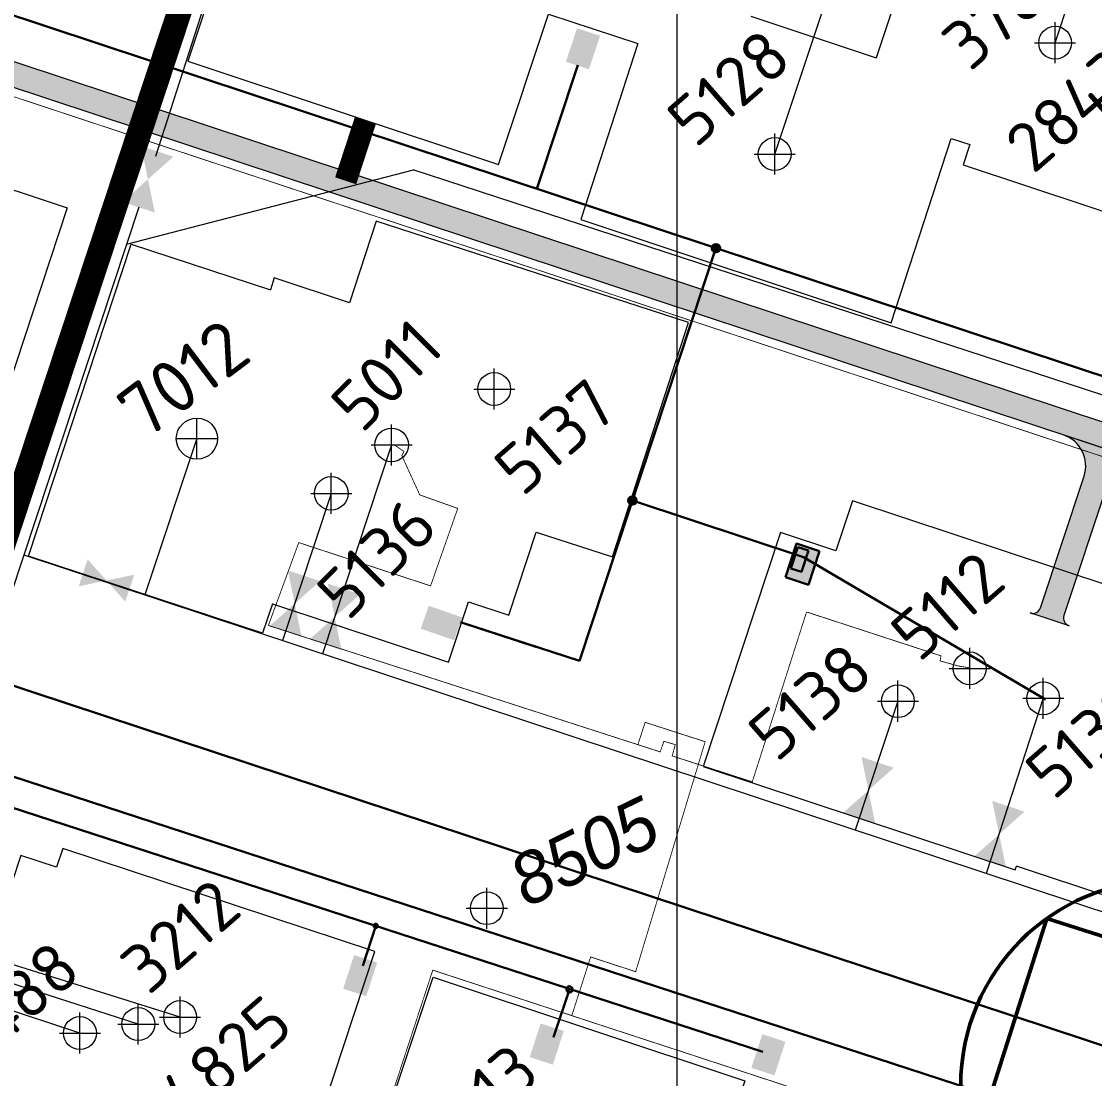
# Model space of a CAD drawing. Header units: millimetres. Extents: x 519 to 9564855, y -810 to 5021775.
# Drawn here: x 9540841.9 to 9541103.2, y 4998251.1 to 4998508.5 of the extents above; entities that cross this region are included whole.
import ezdxf
from ezdxf.enums import TextEntityAlignment as Align

# ---------------------------------------------------------------- set-up
doc = ezdxf.new("R2010")
doc.units = ezdxf.units.MM
doc.header["$LTSCALE"] = 2
doc.header["$MEASUREMENT"] = 0
doc.header["$PDMODE"] = 2
doc.header["$PDSIZE"] = 5
doc.linetypes.add('1', pattern=[0])
for name, color, linetype in [('Existing roads', 41, 'Continuous'), ('GRID_PULKOVO', 7, 'Continuous'), ('new 100 wells', 131, 'Continuous'), ('OilColl&Flowlines', 3, 'Continuous'), ('Stage 12 wells.Text&Frame', 52, 'Continuous'), ('Stage8 wlls text', 7, 'Continuous'), ('Wels of 13phase', 200, 'Continuous'), ('Скважины - Конфликты наземки', 92, 'Continuous'), ('Скважины на 2013 год.', 21, '1'), ('Скважины на 2014 год', 70, 'Continuous'), ('Скважины на 2015 год', 7, 'Continuous'), ('Скважины на 2021 год', 7, 'Continuous')]:
    doc.layers.add(name, color=color, linetype=linetype)
for name, color, linetype, lineweight in [('WELLS(drilled after 2000y)', 6, 'Continuous', 40), ('Скважины на 2022 год', 60, 'Continuous', 13), ('Скважины на 2026', 222, 'Continuous', 50), ('Электро', 1, 'Continuous', 30), ('Электроснаб', 1, 'Continuous', 18), ('Электроснабжене', 1, 'Continuous', 18)]:
    doc.layers.add(name, color=color, linetype=linetype, lineweight=lineweight)
doc.styles.add('92051501$0$STANDARD', font='simplex.shx')
doc.styles.add('Elect', font='isocpeur.ttf')
doc.styles.add('GeoApp', font='', dxfattribs={"height": 1})
doc.styles.get("Standard").update_dxf_attribs({"font": 'isocpeur.ttf', "width": 0.5})
doc.styles.get('GeoApp').set_extended_font_data('D431', italic=True)
doc.linetypes.add('WTR_LINE', pattern='A,0.5,-0.2,["W",92051501$0$STANDARD,S=0.1,R=0,X=-0.1,Y=-0.05],-0.05', length=0.75)

msp = doc.modelspace()

# ---------------------------------------------------------------- hatches: boundary and pattern name
at = {"layer": 'Existing roads', "lineweight": 0}
h = msp.add_hatch(color=256, dxfattribs=at)
edge = h.paths.add_edge_path(flags=16)
edge.add_line((9542915.00048, 4997805.77889), (9542915.82838, 4997805.50495))
edge = h.paths.add_edge_path(flags=16)
edge.add_line((9542915.0804, 4997806.02041), (9542916.50414, 4997805.54932))
edge = h.paths.add_edge_path(flags=17)
edge.add_line((9542915.16031, 4997806.26193), (9542916.96364, 4997805.66524))
edge = h.paths.add_edge_path(flags=17)
edge.add_line((9542915.24023, 4997806.50345), (9542917.32836, 4997805.81252))
edge = h.paths.add_edge_path(flags=17)
edge.add_line((9542915.32014, 4997806.74496), (9542917.63357, 4997805.97949))
edge = h.paths.add_edge_path(flags=17)
edge.add_line((9542915.40006, 4997806.98648), (9542917.89543, 4997806.16081))
edge = h.paths.add_edge_path(flags=17)
edge.add_line((9542915.47997, 4997807.228), (9542918.12293, 4997806.3535))
edge = h.paths.add_edge_path(flags=17)
edge.add_line((9542915.55988, 4997807.46952), (9542918.32156, 4997806.55573))
edge = h.paths.add_edge_path(flags=17)
edge.add_line((9542915.6398, 4997807.71104), (9542918.49494, 4997806.76633))
edge = h.paths.add_edge_path(flags=17)
edge.add_line((9542915.71971, 4997807.95256), (9542918.64549, 4997806.98447))
edge = h.paths.add_edge_path(flags=17)
edge.add_line((9542915.79963, 4997808.19408), (9542918.77483, 4997807.20964))
edge = h.paths.add_edge_path(flags=17)
edge.add_line((9542915.87954, 4997808.4356), (9542918.88401, 4997807.44147))
edge = h.paths.add_edge_path(flags=17)
edge.add_line((9542916.09053, 4997811.84928), (9542916.91843, 4997811.57535))
edge = h.paths.add_edge_path(flags=17)
edge.add_line((9542915.41477, 4997811.80492), (9542916.83851, 4997811.33383))
edge = h.paths.add_edge_path(flags=17)
edge.add_line((9542914.95527, 4997811.689), (9542916.7586, 4997811.09231))
edge = h.paths.add_edge_path(flags=16)
edge.add_line((9542914.59055, 4997811.54171), (9542916.67869, 4997810.85079))
edge = h.paths.add_edge_path(flags=17)
edge.add_line((9542914.28535, 4997811.37474), (9542916.59877, 4997810.60927))
edge = h.paths.add_edge_path(flags=16)
edge.add_line((9542914.02348, 4997811.19343), (9542916.51886, 4997810.36775))
edge = h.paths.add_edge_path(flags=16)
edge.add_line((9542913.79599, 4997811.00074), (9542916.43894, 4997810.12623))
edge = h.paths.add_edge_path(flags=16)
edge.add_line((9542913.59735, 4997810.7985), (9542916.35903, 4997809.88471))
edge = h.paths.add_edge_path(flags=17)
edge.add_line((9542913.42397, 4997810.58791), (9542916.27911, 4997809.64319))
edge = h.paths.add_edge_path(flags=17)
edge.add_line((9542913.27342, 4997810.36976), (9542916.1992, 4997809.40167))
edge = h.paths.add_edge_path(flags=17)
edge.add_line((9542913.14408, 4997810.1446), (9542916.11928, 4997809.16016))
edge = h.paths.add_edge_path(flags=17)
edge.add_line((9542913.0349, 4997809.91276), (9542916.03937, 4997808.91864))
edge = h.paths.add_edge_path(flags=16)
edge.add_line((9542912.9453, 4997809.67445), (9542918.97361, 4997807.67979))
edge = h.paths.add_edge_path(flags=0)
edge.add_line((9542912.9453, 4997809.67445), (9542918.97361, 4997807.67979))
edge = h.paths.add_edge_path(flags=17)
edge.add_line((9542916.95679, 4997811.69128), (9542914.96213, 4997805.66296))
edge = h.paths.add_edge_path()
edge.add_arc((9542915.95946, 4997808.67712), 3.17487, 0, 360)
h.paths.add_polyline_path([(9541621.30331, 4998240.21534), (9541619.40682, 4998234.52294), (9541668.34915, 4998218.3288), (9541670.24564, 4998224.02121)])
edge = h.paths.add_edge_path()
edge.add_line((9541543.45632, 4998259.65358), (9541545.35281, 4998265.34598))
edge.add_line((9541545.35281, 4998265.34598), (9539882.1273, 4998815.67717))
edge.add_arc((9539884.64036, 4998823.2722), 8, 161.691556, 251.691556, ccw=False)
edge.add_line((9539877.04533, 4998825.78526), (9539870.13442, 4998804.89892))
edge.add_arc((9539877.72945, 4998802.38586), 8, 71.691556, 161.691556, ccw=False)
edge.add_line((9539880.24251, 4998809.9809), (9541543.45632, 4998259.65358))
h.paths.add_polyline_path([(9542731.24197, 4997866.63683), (9542733.13846, 4997872.32923), (9541746.19614, 4998198.89057), (9541744.29964, 4998193.19816)])
edge = h.paths.add_edge_path()
edge.add_line((9542910.0184, 4997814.64503), (9542909.36398, 4997812.66899))
edge.add_line((9542909.36398, 4997812.66899), (9542916.00503, 4997810.46964))
edge.add_arc((9542908.97287, 4997822.57537), 14, 300.1520949, 341.6915561)
edge.add_line((9542922.26418, 4997818.17752), (9542982.04609, 4997998.85197))
edge.add_arc((9542983.94484, 4997998.22371), 2, 71.691556, 161.6915561, ccw=False)
edge.add_line((9542984.57311, 4998000.12246), (9542975.07709, 4998003.26452))
edge.add_arc((9542974.44884, 4998001.36581), 1.99996, -18.3072492, 71.6915562, ccw=False)
edge.add_line((9542976.34757, 4998000.73759), (9542916.56564, 4997820.06306))
edge.add_arc((9542908.97061, 4997822.57612), 8, 277.5258796, 341.691556, ccw=False)
h.paths.add_polyline_path([(9542831.9304, 4997833.32085), (9542833.8167, 4997839.01663), (9542809.08896, 4997847.19859), (9542807.19247, 4997841.50618)])
h = msp.add_hatch(color=256, dxfattribs=at)
h.paths.add_polyline_path([(9541621.30331, 4998240.21534), (9541619.40682, 4998234.52294), (9541668.34915, 4998218.3288), (9541670.24564, 4998224.02121)])
edge = h.paths.add_edge_path()
edge.add_line((9541543.45632, 4998259.65358), (9541545.35281, 4998265.34598))
edge.add_line((9541545.35281, 4998265.34598), (9539882.1273, 4998815.67717))
edge.add_arc((9539884.64036, 4998823.2722), 8, 161.691556, 251.6915561, ccw=False)
edge.add_line((9539877.04533, 4998825.78526), (9539870.13442, 4998804.89892))
edge.add_arc((9539877.72945, 4998802.38586), 8, 71.6915559, 161.691556, ccw=False)
edge.add_line((9539880.24251, 4998809.9809), (9541543.45632, 4998259.65358))
h.paths.add_polyline_path([(9542731.24197, 4997866.63683), (9542733.13846, 4997872.32923), (9541746.19614, 4998198.89057), (9541744.29964, 4998193.19816)])
edge = h.paths.add_edge_path()
edge.add_line((9542974.97868, 4997977.49268), (9542969.28014, 4997979.37822))
edge.add_line((9542969.28014, 4997979.37822), (9542916.56564, 4997820.06306))
edge.add_arc((9542908.97061, 4997822.57612), 8, 251.691556, 341.691556, ccw=False)
edge.add_line((9542906.45755, 4997814.98109), (9542809.08896, 4997847.19859))
edge.add_line((9542809.08896, 4997847.19859), (9542807.19247, 4997841.50618))
edge.add_line((9542807.19247, 4997841.50618), (9542904.57502, 4997809.28406))
edge.add_arc((9542908.97287, 4997822.57537), 14, 251.691556, 341.6915561)
edge.add_line((9542922.26418, 4997818.17752), (9542974.97868, 4997977.49268))
msp.add_hatch(color=256, dxfattribs=at).paths.add_polyline_path([(9541106.34128, 4998395.86047, -0.414213562), (9541116.44937, 4998400.94244), (9541095.56077, 4998407.8541, -0.414213562), (9541100.64274, 4998397.74601), (9541090.05506, 4998365.74766, -0.414213563), (9541087.52804, 4998364.47716), (9541097.02406, 4998361.3351, -0.414213562), (9541095.75359, 4998363.86207)])
at = {"layer": 'Электро'}
for points in [[(9540974.45558, 4998498.6703), (9540980.06782, 4998496.81332), (9540982.77504, 4998504.99517), (9540977.16281, 4998506.85216)], [(9541027.8936, 4998373.17967), (9541033.50583, 4998371.32269), (9541036.21306, 4998379.50455), (9541030.60083, 4998381.36153)], [(9540941.03956, 4998366.23467), (9540939.10677, 4998360.64809), (9540947.25122, 4998357.83034), (9540949.18402, 4998363.41692)], [(9540928.49392, 4998279.37816), (9540922.87238, 4998281.20677), (9540920.20652, 4998273.01134), (9540925.82806, 4998271.18273)], [(9540973.935, 4998262.70959), (9540968.31346, 4998264.5382), (9540965.6476, 4998256.34277), (9540971.26915, 4998254.51416)], [(9541027.9161, 4998260.10581), (9541022.29455, 4998261.93442), (9541019.6287, 4998253.73899), (9541025.25024, 4998251.91038)]]:
    msp.add_hatch(color=256, dxfattribs=at).paths.add_polyline_path(points)
h = msp.add_hatch(color=256, dxfattribs=at)
edge = h.paths.add_edge_path()
edge.add_arc((9541010.98331, 4998453.29883), 1, 0, 360)
h = msp.add_hatch(color=256, dxfattribs=at)
edge = h.paths.add_edge_path()
edge.add_arc((9540990.65679, 4998391.86746), 1, 0, 360)
at = {"layer": 'Электроснаб', "lineweight": 0}
for points in [[(9540974.45558, 4998498.6703), (9540980.06782, 4998496.81332), (9540982.77504, 4998504.99517), (9540977.16281, 4998506.85216)], [(9541027.8936, 4998373.17967), (9541033.50583, 4998371.32269), (9541036.21306, 4998379.50455), (9541030.60083, 4998381.36153)], [(9540941.03956, 4998366.23467), (9540939.10677, 4998360.64809), (9540947.25122, 4998357.83034), (9540949.18402, 4998363.41692)], [(9540928.49392, 4998279.37816), (9540922.87238, 4998281.20677), (9540920.20652, 4998273.01134), (9540925.82806, 4998271.18273)], [(9540973.935, 4998262.70959), (9540968.31346, 4998264.5382), (9540965.6476, 4998256.34277), (9540971.26915, 4998254.51416)], [(9541027.9161, 4998260.10581), (9541022.29455, 4998261.93442), (9541019.6287, 4998253.73899), (9541025.25024, 4998251.91038)]]:
    msp.add_hatch(color=1, dxfattribs=at).paths.add_polyline_path(points)
h = msp.add_hatch(color=1, dxfattribs=at)
edge = h.paths.add_edge_path()
edge.add_arc((9541010.98331, 4998453.29883), 1, 0, 360)
h = msp.add_hatch(color=1, dxfattribs=at)
edge = h.paths.add_edge_path()
edge.add_arc((9540990.65679, 4998391.86746), 1, 0, 360)
at = {"layer": 'Электроснабжене', "lineweight": 0}
for points in [[(9540974.45558, 4998498.6703), (9540980.06782, 4998496.81332), (9540982.77504, 4998504.99517), (9540977.16281, 4998506.85216)], [(9541027.8936, 4998373.17967), (9541033.50583, 4998371.32269), (9541036.21306, 4998379.50455), (9541030.60083, 4998381.36153)], [(9540941.03956, 4998366.23467), (9540939.10677, 4998360.64809), (9540947.25122, 4998357.83034), (9540949.18402, 4998363.41692)], [(9540928.49392, 4998279.37816), (9540922.87238, 4998281.20677), (9540920.20652, 4998273.01134), (9540925.82806, 4998271.18273)], [(9540973.935, 4998262.70959), (9540968.31346, 4998264.5382), (9540965.6476, 4998256.34277), (9540971.26915, 4998254.51416)], [(9541027.9161, 4998260.10581), (9541022.29455, 4998261.93442), (9541019.6287, 4998253.73899), (9541025.25024, 4998251.91038)]]:
    msp.add_hatch(color=1, dxfattribs=at).paths.add_polyline_path(points)
h = msp.add_hatch(color=1, dxfattribs=at)
edge = h.paths.add_edge_path()
edge.add_arc((9541010.98331, 4998453.29883), 1, 0, 360)
h = msp.add_hatch(color=1, dxfattribs=at)
edge = h.paths.add_edge_path()
edge.add_arc((9540990.65679, 4998391.86746), 1, 0, 360)

# ---------------------------------------------------------------- linework, layer by layer
at = {"color": 3, "lineweight": 0, "ltscale": 5}
msp.add_line((9541069.2623, 4998608.41347), (9541025.27642, 4998476.12909), dxfattribs=at)
at = {"color": 5, "linetype": 'WTR_LINE', "lineweight": 0, "ltscale": 20, "const_width": 0.2}
msp.add_lwpolyline([(9540467.06099, 4998613.38589), (9542159.40868, 4998054.19781), (9542106.63165, 4997892.59541)], dxfattribs=at)
at = {"layer": 'Existing roads', "lineweight": 0}
for p, q in [((9541116.44937, 4998400.94244), (9541095.56077, 4998407.8541)), ((9541097.02406, 4998361.3351), (9541087.52804, 4998364.47716))]:
    msp.add_line(p, q, dxfattribs=at)
at = {"layer": 'Existing roads', "color": 3, "linetype": 'ByBlock', "lineweight": 0, "ltscale": 80}
for p, q in [((9540932, 4998405.4), (9540915.1752, 4998354.55164)), ((9540880.5, 4998266.1), (9540812.26372, 4998287.4934)), ((9540870.3, 4998264.4), (9540810.92233, 4998283.4394))]:
    msp.add_line(p, q, dxfattribs=at)
at = {"layer": 'Existing roads', "lineweight": 0, "flags": 128}
for points in [[(9539882.1273, 4998815.67717), (9541545.35281, 4998265.34598)], [(9541543.45632, 4998259.65358), (9539880.24251, 4998809.9809)]]:
    msp.add_lwpolyline(points, dxfattribs=at)
at = {"layer": 'Existing roads', "linetype": 'ByBlock', "lineweight": 0, "const_width": 6, "flags": 128}
msp.add_lwpolyline([(9540956.02094, 4998739.6309), (9540716.31353, 4998015.18082)], dxfattribs=at)
at = {"layer": 'Existing roads', "lineweight": 0, "const_width": 5.4}
msp.add_lwpolyline([(9540920.81438, 4998469.6879), (9540925.64606, 4998484.45357)], dxfattribs=at)
at = {"layer": 'Existing roads', "lineweight": 0, "flags": 128}
for points in [[(9541087.52804, 4998364.47716, 0.414213562), (9541090.05506, 4998365.74766), (9541100.64274, 4998397.74601)], [(9541106.34128, 4998395.86047), (9541095.75358, 4998363.86203, 0.414207454), (9541097.02406, 4998361.3351)]]:
    msp.add_lwpolyline(points, format="xyb", dxfattribs=at)
at = {"layer": 'Existing roads', "lineweight": 0}
msp.add_arc((9541093.04771, 4998400.25907), 8, 341.691556, 71.691556, dxfattribs=at)
at = {"layer": 'Existing roads', "color": 0, "linetype": 'ByBlock', "lineweight": 0, "ltscale": 80}
msp.add_point((9540917.3, 4998393.6), dxfattribs=at)
at = {"layer": 'GRID_PULKOVO', "lineweight": 0}
msp.add_line((9541001.44641, 5010000), (9541001.44642, 4991999.03796), dxfattribs=at)
at = {"layer": 'new 100 wells', "color": 0, "linetype": 'ByBlock', "lineweight": 0}
msp.add_lwpolyline([(9540902.95815, 4998366.7333), (9540945.86254, 4998352.53702), (9540950.71296, 4998367.19606)], dxfattribs=at)
msp.add_circle((9540917.3, 4998393.6), 4.0951, dxfattribs=at)
at = {"layer": 'OilColl&Flowlines', "lineweight": 0}
for p, q in [((9540874.54658, 4998475.72632), (9541011.49407, 4998899.34452)), ((9540870.41889, 4998463.25149), (9540774.73905, 4998174.08535)), ((9540917.3, 4998393.6), (9540905.4449, 4998357.77122)), ((9540842.41777, 4998378.62576), (9542254.31336, 4997911.45509)), ((9541055.3, 4998343), (9541044.91766, 4998311.62221)), ((9541090.7, 4998343.7), (9541076.8057, 4998301.07104))]:
    msp.add_line(p, q, dxfattribs=at)
for points in [[(9540878.85038, 4998475.56051), (9540872.67036, 4998470.05594), (9540870.99328, 4998478.16028)], [(9540874.34744, 4998461.9516), (9540866.49034, 4998464.55138), (9540872.67036, 4998470.05594)], [(9540855.80699, 4998370.9844), (9540857.97347, 4998377.53198), (9540862.56061, 4998372.38196)], [(9540914.59228, 4998372.24378), (9540908.41225, 4998366.73922), (9540906.73517, 4998374.84356)], [(9540867.14775, 4998367.23195), (9540862.56061, 4998372.38196), (9540869.31423, 4998373.77953)], [(9540924.32257, 4998369.02421), (9540918.14255, 4998363.51964), (9540916.46547, 4998371.62398)], [(9540910.08933, 4998358.63488), (9540902.23223, 4998361.23465), (9540908.41225, 4998366.73922)], [(9540919.81963, 4998355.4153), (9540911.96252, 4998358.01507), (9540918.14255, 4998363.51964)], [(9541054.2999, 4998326.80461), (9541048.11987, 4998321.30004), (9541046.44279, 4998329.40438)], [(9541049.79696, 4998313.1957), (9541041.93985, 4998315.79547), (9541048.11987, 4998321.30004)], [(9541086.13965, 4998316.11016), (9541079.95963, 4998310.6056), (9541078.28255, 4998318.70994)], [(9541081.63671, 4998302.50126), (9541073.77961, 4998305.10103), (9541079.95963, 4998310.6056)]]:
    msp.add_solid(points, dxfattribs=at)
at = {"layer": 'Stage 12 wells.Text&Frame', "color": 0, "linetype": 'ByBlock', "lineweight": 0}
for points in [[(9540970.22181, 4998510.29974), (9540991.96448, 4998503.10548)], [(9541072.81403, 4998478.5099), (9541071.18202, 4998473.57759), (9541132.20504, 4998453.39951)], [(9540921.76447, 4998439.99891), (9540903.43745, 4998446.06299), (9540902.47, 4998443.13913)], [(9541119.89672, 4998365.65149), (9541120.21798, 4998366.62241), (9541044.23745, 4998391.76299), (9541040.21419, 4998379.60378)], [(9540950.71296, 4998367.19606), (9540960.56255, 4998363.93701), (9540967.24334, 4998384.12787)], [(9540915.30851, 4998243.91374), (9540927.91798, 4998282.02241), (9540851.93745, 4998307.16299), (9540850.42394, 4998302.58879)]]:
    msp.add_lwpolyline(points, dxfattribs=at)
for centre, radius in [((9540932, 4998405.4), 4.0951), ((9541072.8, 4998351), 4), ((9540880.5, 4998266.1), 4)]:
    msp.add_circle(centre, radius, dxfattribs=at)
for p in [(9540932, 4998405.4), (9541072.8, 4998351), (9540880.5, 4998266.1)]:
    msp.add_point(p, dxfattribs=at)
at = {"layer": 'Stage8 wlls text', "color": 0, "linetype": 'ByBlock', "lineweight": 0, "elevation": 0}
msp.add_lwpolyline([(9540828.22073, 4998471.30594), (9540853.01328, 4998463.10254), (9540827.8727, 4998387.12201), (9540806.74828, 4998394.1117)], dxfattribs=at)
at = {"layer": 'Stage8 wlls text', "color": 0, "linetype": 'ByBlock', "lineweight": 0}
msp.add_lwpolyline([(9541107.42886, 4998295.11148), (9541107.42886, 4998295.11148), (9541084.16303, 4998302.84516)], dxfattribs=at)
msp.add_circle((9541090.7, 4998343.7), 4, dxfattribs=at)
msp.add_point((9541090.7, 4998343.7), dxfattribs=at)
at = {"layer": 'WELLS(drilled after 2000y)', "color": 6, "lineweight": 0, "const_width": 0.2, "elevation": -23.691}
msp.add_lwpolyline([(9541072.79, 4998351.137), (9541069.956, 4998351.576), (9541065.582, 4998352.818), (9541065.8, 4998354.038), (9541033.062, 4998364.724), (9541019.849, 4998323.366), (9541000.34459, 4998329.66766), (9541001.09759, 4998332.43166), (9540998.29759, 4998333.23766), (9540997.43159, 4998330.65666), (9540901.999, 4998361.442), (9540909.394, 4998381.611), (9540941.49423, 4998371.07459), (9540948.108, 4998389.929), (9540938.866, 4998393.226), (9540934.5, 4998402.77), (9540934.997, 4998403.793), (9540932.48, 4998405.54)], dxfattribs=at)
at = {"layer": 'WELLS(drilled after 2000y)', "color": 0, "linetype": 'ByBlock', "lineweight": 0}
msp.add_lwpolyline([(9541040.21419, 4998379.60378), (9541026.73745, 4998384.06299), (9541007.88202, 4998327.0776), (9541083.86254, 4998301.93702), (9541084.16428, 4998302.84475)], dxfattribs=at)
at = {"layer": 'WELLS(drilled after 2000y)', "color": 6, "lineweight": 0, "const_width": 0.2}
for points in [[(9540975.88393, 4998266.44526), (9540980.46993, 4998280.73123), (9540991.45031, 4998277.14271), (9541008.36876, 4998333.13189), (9540993.74403, 4998337.85697), (9540991.9878, 4998332.41275)], [(9541446.59812, 4998114.45547), (9541367.513, 4998139.778), (9541368.985, 4998144.449), (9541359.55234, 4998147.45672), (9541358.071, 4998142.811), (9541278.795, 4998168.068), (9541280.30619, 4998172.65713), (9541270.90694, 4998175.75229), (9541269.371, 4998171.088), (9541189.912, 4998196.574), (9541191.34066, 4998201.21027), (9541181.924, 4998204.112), (9541180.349, 4998199.53), (9540942.03054, 4998277.52445), (9540919.3545, 4998208.23593), (9540875.433, 4998222.59), (9540874.67439, 4998219.93642), (9540792.50242, 4998248.47799)]]:
    msp.add_lwpolyline(points, dxfattribs=at)
at = {"layer": 'WELLS(drilled after 2000y)', "color": 0, "linetype": 'ByBlock', "lineweight": 0}
msp.add_circle((9541055.3, 4998343), 4, dxfattribs=at)
msp.add_point((9541055.3, 4998343), dxfattribs=at)
at = {"layer": 'Wels of 13phase', "color": 0, "linetype": 'ByBlock', "lineweight": 0}
msp.add_lwpolyline([(9540850.42394, 4998302.58879), (9540841.73745, 4998305.46299), (9540839.60124, 4998298.99653)], dxfattribs=at)
msp.add_circle((9540870.3, 4998264.4), 4, dxfattribs=at)
msp.add_point((9540870.3, 4998264.4), dxfattribs=at)
at = {"layer": 'Скважины - Конфликты наземки', "linetype": 'ByBlock', "lineweight": 0}
msp.add_circle((9540955.2, 4998292.6), 4, dxfattribs=at)
at = {"layer": 'Скважины - Конфликты наземки', "linetype": 'ByBlock', "lineweight": 0, "ltscale": 80}
msp.add_point((9540955.2, 4998292.6), dxfattribs=at)
at = {"layer": 'Скважины на 2013 год.', "color": 3, "linetype": 'ByBlock', "lineweight": 0, "ltscale": 5}
for p, q in [((9541093.6, 4998503.3), (9541122.54654, 4998590.78301)), ((9540856.1, 4998262.2), (9540809.04618, 4998277.76926))]:
    msp.add_line(p, q, dxfattribs=at)
at = {"layer": 'Скважины на 2013 год.', "color": 5, "linetype": 'ByBlock', "lineweight": 0, "ltscale": 5}
msp.add_line((9540884.57903, 4998406.91725), (9540871.93573, 4998368.8588), dxfattribs=at)
at = {"layer": 'Скважины на 2013 год.', "color": 0, "linetype": 'ByBlock', "lineweight": 0}
msp.add_circle((9540856.1, 4998262.2), 4, dxfattribs=at)
msp.add_point((9540856.1, 4998262.2), dxfattribs=at)
at = {"layer": 'Скважины на 2014 год', "color": 0, "linetype": 'ByBlock', "lineweight": 0}
for points in [[(9540935.30132, 4998544.38517), (9540901.30733, 4998555.68337), (9540882.4095, 4998498.82362), (9540958.05198, 4998473.68318), (9540970.22181, 4998510.29974)], [(9541019.48243, 4998509.74704), (9541049.97567, 4998499.61235)], [(9540991.96448, 4998503.10548), (9540991.96448, 4998503.10548), (9540978.04962, 4998460.29055), (9541053.6921, 4998435.15012), (9541068.2612, 4998479.98921)], [(9540929.90316, 4998239.06313), (9540942.10733, 4998275.78337), (9541018.02417, 4998250.55175), (9541017.21323, 4998248.11146)]]:
    msp.add_lwpolyline(points, dxfattribs=at)
at = {"layer": 'Скважины на 2014 год', "color": 0, "linetype": 'ByBlock', "lineweight": 0, "ltscale": 5}
for points in [[(9540902.95815, 4998366.7333), (9540900.59883, 4998359.54959), (9540843.59446, 4998378.2713), (9540868.55675, 4998454.27712)], [(9540868.55675, 4998454.27712), (9540902.47, 4998443.13913)]]:
    msp.add_lwpolyline(points, dxfattribs=at)
at = {"layer": 'Скважины на 2014 год', "color": 0, "linetype": 'ByBlock', "lineweight": 0}
msp.add_circle((9541025.3, 4998476.2), 4, dxfattribs=at)
at = {"layer": 'Скважины на 2014 год', "color": 0, "linetype": 'ByBlock', "lineweight": 0, "ltscale": 5}
msp.add_circle((9540884.57903, 4998406.91725), 5.0037, dxfattribs=at)
at = {"layer": 'Скважины на 2014 год', "color": 0, "linetype": 'ByBlock', "lineweight": 0}
msp.add_point((9541025.3, 4998476.2), dxfattribs=at)
at = {"layer": 'Скважины на 2014 год', "color": 0, "linetype": 'ByBlock', "lineweight": 0, "ltscale": 5}
msp.add_point((9540884.57903, 4998406.91725), dxfattribs=at)
at = {"layer": 'Скважины на 2015 год', "color": 3, "linetype": 'ByBlock', "lineweight": 0, "ltscale": 5}
for p, q in [((9540867.44943, 4998454.27712), (9540937.32945, 4998472.3682)), ((9540937.16158, 4998472.42308), (9543594.09496, 4997604.63038, 0))]:
    msp.add_line(p, q, dxfattribs=at)
at = {"layer": 'Скважины на 2021 год', "color": 0, "linetype": 'ByBlock', "lineweight": 0}
for points in [[(9541101.27178, 4998532.35116), (9541064.82825, 4998544.19238), (9541049.97567, 4998499.61235)], [(9541068.2612, 4998479.98921), (9541072.81403, 4998478.5099)]]:
    msp.add_lwpolyline(points, dxfattribs=at)
msp.add_circle((9541093.6, 4998503.3), 4, dxfattribs=at)
msp.add_point((9541093.6, 4998503.3), dxfattribs=at)
at = {"layer": 'Скважины на 2022 год', "color": 0, "lineweight": 0}
msp.add_lwpolyline([(9540967.24334, 4998384.12787), (9540985.77175, 4998378.10762), (9541004.31277, 4998435.17102), (9540928.22825, 4998459.89238), (9540921.76447, 4998439.99891)], dxfattribs=at)
msp.add_circle((9540957, 4998419), 4, dxfattribs=at)
at = {"layer": 'Скважины на 2022 год', "color": 0, "lineweight": 0, "ltscale": 50}
msp.add_point((9540957, 4998419), dxfattribs=at)
at = {"layer": 'Скважины на 2026', "linetype": 'ByBlock', "ltscale": 50}
msp.add_lwpolyline([(9541073.37913, 4998232.96257), (9541149.60178, 4998208.67044), (9541167.82087, 4998265.83743), (9541091.59822, 4998290.12956)], close=True, dxfattribs=at)
msp.add_circle((9541120.6, 4998249.4), 50, dxfattribs=at)
at = {"layer": 'Электро'}
for p, q in [((9541678.59808, 4998232.3972, 0), (9540202.84697, 4998720.69651, 0)), ((9541734.56444, 4998051.30919, 0.03953), (9539858.47025, 4998670.81033, 0)), ((9541726.10238, 4998035.88202, 0.03953), (9539877.36286, 4998638.13067, -0.00055)), ((9540977.36729, 4998497.80974, 0), (9540967.41094, 4998467.71614, 0)), ((9541010.98331, 4998453.29883, 0), (9540977.73418, 4998352.81241, 0)), ((9541022.40073, 4998257.67483), (9540553.9595, 4998409.88163)), ((9541032.32915, 4998378.07883, 0), (9540990.65679, 4998391.86746, 0)), ((9541030.60083, 4998381.36153, 0), (9541027.8936, 4998373.17967, 0)), ((9541030.96978, 4998380.53635, 0), (9541029.25152, 4998375.34339, 0)), ((9541036.21306, 4998379.50455, 0), (9541030.60083, 4998381.36153, 0)), ((9541033.5288, 4998379.68961, 0), (9541030.96978, 4998380.53635, 0)), ((9541031.81055, 4998374.49666, 0), (9541033.5288, 4998379.68961, 0)), ((9541033.50583, 4998371.32269, 0), (9541036.21306, 4998379.50455, 0)), ((9541029.25152, 4998375.34339, 0), (9541031.81055, 4998374.49666, 0)), ((9541027.8936, 4998373.17967, 0), (9541033.50583, 4998371.32269, 0)), ((9540948.75683, 4998362.26136, 0), (9540967.33796, 4998356.1132, 0)), ((9540948.75683, 4998362.26136, 0), (9540977.73418, 4998352.81241, 0)), ((9540928.1548, 4998288.29719), (9540925.00071, 4998278.58989)), ((9540971.46961, 4998261.22238), (9540975.31206, 4998272.83611))]:
    msp.add_line(p, q, dxfattribs=at)
at = {"layer": 'Электро', "ltscale": 2}
msp.add_line((9541032.32915, 4998378.07883, 0), (9541091.23657, 4998343.38455), dxfattribs=at)
at = {"layer": 'Электро'}
for centre in [(9541010.98331, 4998453.29883, 0), (9540990.65679, 4998391.86746, 0)]:
    msp.add_circle(centre, 1, dxfattribs=at)
for centre, radius, start, end in [((9540928.1548, 4998288.29719), 0.5, 161.9999999, 341.9999999), ((9540928.1548, 4998288.29719), 0.5, 341.9999999, 161.9999999), ((9540975.31206, 4998272.83611), 0.75, 162, 342), ((9540975.31206, 4998272.83611), 0.75, 342, 162)]:
    msp.add_arc(centre, radius, start, end, dxfattribs=at)
at = {"layer": 'Электроснаб', "color": 1, "lineweight": 0}
for p, q in [((9541678.59808, 4998232.3972, 0), (9540202.84697, 4998720.69651, 0)), ((9540977.36729, 4998497.80974, 0), (9540967.41094, 4998467.71614, 0)), ((9541010.98331, 4998453.29883, 0), (9540977.73418, 4998352.81241, 0)), ((9541032.32915, 4998378.07883, 0), (9540990.65679, 4998391.86746, 0)), ((9541030.60083, 4998381.36153, 0), (9541027.8936, 4998373.17967, 0)), ((9541030.96978, 4998380.53635, 0), (9541029.25152, 4998375.34339, 0)), ((9541036.21306, 4998379.50455, 0), (9541030.60083, 4998381.36153, 0)), ((9541033.5288, 4998379.68961, 0), (9541030.96978, 4998380.53635, 0)), ((9541031.81055, 4998374.49666, 0), (9541033.5288, 4998379.68961, 0)), ((9541033.50583, 4998371.32269, 0), (9541036.21306, 4998379.50455, 0)), ((9541029.25152, 4998375.34339, 0), (9541031.81055, 4998374.49666, 0)), ((9541027.8936, 4998373.17967, 0), (9541033.50583, 4998371.32269, 0)), ((9540948.75683, 4998362.26136, 0), (9540967.33796, 4998356.1132, 0)), ((9540948.75683, 4998362.26136, 0), (9540977.73418, 4998352.81241, 0)), ((9540928.1548, 4998288.29719), (9540925.00071, 4998278.58989)), ((9540971.46961, 4998261.22238), (9540975.31206, 4998272.83611))]:
    msp.add_line(p, q, dxfattribs=at)
at = {"layer": 'Электроснаб', "color": 1, "linetype": 'ByBlock', "lineweight": 0}
msp.add_line((9541022.40073, 4998257.67483), (9540553.9595, 4998409.88163), dxfattribs=at)
at = {"layer": 'Электроснаб', "color": 1, "lineweight": 0, "ltscale": 2}
msp.add_line((9541032.32915, 4998378.07883, 0), (9541091.23657, 4998343.38455), dxfattribs=at)
at = {"layer": 'Электроснаб', "color": 1, "lineweight": 0}
for centre in [(9541010.98331, 4998453.29883, 0), (9540990.65679, 4998391.86746, 0)]:
    msp.add_circle(centre, 1, dxfattribs=at)
for centre, radius, start, end in [((9540928.1548, 4998288.29719), 0.5, 161.9999999, 341.9999999), ((9540928.1548, 4998288.29719), 0.5, 341.9999999, 161.9999999), ((9540975.31206, 4998272.83611), 0.75, 162, 342), ((9540975.31206, 4998272.83611), 0.75, 342, 162)]:
    msp.add_arc(centre, radius, start, end, dxfattribs=at)
at = {"layer": 'Электроснабжене', "color": 1, "lineweight": 0}
for p, q in [((9541678.59808, 4998232.3972, 0), (9540202.84697, 4998720.69651, 0)), ((9540977.36729, 4998497.80974, 0), (9540967.41094, 4998467.71614, 0)), ((9541010.98331, 4998453.29883, 0), (9540977.73418, 4998352.81241, 0)), ((9541032.32915, 4998378.07883, 0), (9540990.65679, 4998391.86746, 0)), ((9541030.60083, 4998381.36153, 0), (9541027.8936, 4998373.17967, 0)), ((9541030.96978, 4998380.53635, 0), (9541029.25152, 4998375.34339, 0)), ((9541036.21306, 4998379.50455, 0), (9541030.60083, 4998381.36153, 0)), ((9541033.5288, 4998379.68961, 0), (9541030.96978, 4998380.53635, 0)), ((9541031.81055, 4998374.49666, 0), (9541033.5288, 4998379.68961, 0)), ((9541033.50583, 4998371.32269, 0), (9541036.21306, 4998379.50455, 0)), ((9541029.25152, 4998375.34339, 0), (9541031.81055, 4998374.49666, 0)), ((9541027.8936, 4998373.17967, 0), (9541033.50583, 4998371.32269, 0)), ((9540948.75683, 4998362.26136, 0), (9540967.33796, 4998356.1132, 0)), ((9540948.75683, 4998362.26136, 0), (9540977.73418, 4998352.81241, 0)), ((9540928.1548, 4998288.29719), (9540925.00071, 4998278.58989)), ((9540971.46961, 4998261.22238), (9540975.31206, 4998272.83611))]:
    msp.add_line(p, q, dxfattribs=at)
at = {"layer": 'Электроснабжене', "color": 1, "linetype": 'ByBlock', "lineweight": 0}
msp.add_line((9541022.40073, 4998257.67483), (9540553.9595, 4998409.88163), dxfattribs=at)
at = {"layer": 'Электроснабжене', "color": 1, "lineweight": 0, "ltscale": 2}
msp.add_line((9541032.32915, 4998378.07883, 0), (9541091.23657, 4998343.38455), dxfattribs=at)
at = {"layer": 'Электроснабжене', "color": 1, "lineweight": 0}
for centre in [(9541010.98331, 4998453.29883, 0), (9540990.65679, 4998391.86746, 0)]:
    msp.add_circle(centre, 1, dxfattribs=at)
for centre, radius, start, end in [((9540928.1548, 4998288.29719), 0.5, 161.9999999, 341.9999999), ((9540928.1548, 4998288.29719), 0.5, 341.9999999, 161.9999999), ((9540975.31206, 4998272.83611), 0.75, 162, 342), ((9540975.31206, 4998272.83611), 0.75, 342, 162)]:
    msp.add_arc(centre, radius, start, end, dxfattribs=at)

# ---------------------------------------------------------------- texts
at = {"layer": 'new 100 wells', "color": 0, "linetype": 'ByBlock', "lineweight": 0, "style": 'Elect'}
msp.add_text('5136', height=12, rotation=45, dxfattribs=at).set_placement((9540921.36504, 4998362.23413))
at = {"layer": 'Stage 12 wells.Text&Frame', "color": 0, "linetype": 'ByBlock', "lineweight": 0, "style": 'Elect'}
for s, rotation, p in [('2843', 41, (9541088.27632, 4998471.10436)), ('5011', 45, (9540924.77571, 4998407.88892)), ('5112', 41, (9541060.4396, 4998352.197)), ('4825', 41, (9540882.28751, 4998240.0808))]:
    msp.add_text(s, height=12, rotation=rotation, dxfattribs=at).set_placement(p)
at = {"layer": 'Stage8 wlls text', "color": 0, "linetype": 'ByBlock', "lineweight": 0, "style": 'Elect'}
msp.add_text('5139', height=12, rotation=41, dxfattribs=at).set_placement((9541093.22275, 4998318.58575))
at = {"layer": 'WELLS(drilled after 2000y)', "color": 0, "linetype": 'ByBlock', "lineweight": 0, "style": 'Elect'}
msp.add_text('5138', height=12, rotation=41, dxfattribs=at).set_placement((9541025.73894, 4998327.83519))
at = {"layer": 'Wels of 13phase', "color": 0, "linetype": 'ByBlock', "lineweight": 0, "style": 'Elect'}
msp.add_text('3212', height=12, rotation=41, dxfattribs=at).set_placement((9540872.87476, 4998271.1798))
at = {"layer": 'Скважины - Конфликты наземки', "lineweight": 35, "style": 'GeoApp'}
msp.add_text('8505', height=12.5, rotation=26.0318371, dxfattribs=at).set_placement((9540964.88776, 4998292.64984))
at = {"layer": 'Скважины на 2013 год.', "color": 0, "linetype": 'ByBlock', "lineweight": 0, "style": 'Elect'}
msp.add_text('5488', height=12, rotation=41, dxfattribs=at).set_placement((9540829.97186, 4998252.83459))
at = {"layer": 'Скважины на 2014 год', "color": 0, "linetype": 'ByBlock', "lineweight": 0, "style": 'Elect'}
for s, p in [('5128', (9541005.99041, 4998477.38232)), ('7013', (9540945.28108, 4998230.95883))]:
    msp.add_text(s, height=12, rotation=41, dxfattribs=at).set_placement(p)
at = {"layer": 'Скважины на 2014 год', "color": 0, "linetype": 'ByBlock', "lineweight": 0, "ltscale": 5, "style": 'Elect'}
msp.add_text('7012', height=13, rotation=36.9904599, dxfattribs=at).set_placement((9540871.90755, 4998406.25998))
at = {"layer": 'Скважины на 2021 год', "color": 0, "linetype": 'ByBlock', "lineweight": 0}
msp.add_text('3769', height=12, rotation=41, dxfattribs=at).set_placement((9541075.25893, 4998493.30913), align=Align.BOTTOM_LEFT)
at = {"layer": 'Скважины на 2022 год', "color": 0, "lineweight": 0}
msp.add_text('5137', height=12, rotation=41, dxfattribs=at).set_placement((9540966.21133, 4998389.81038), align=Align.BOTTOM_LEFT)

doc.saveas('drawing.dxf')
